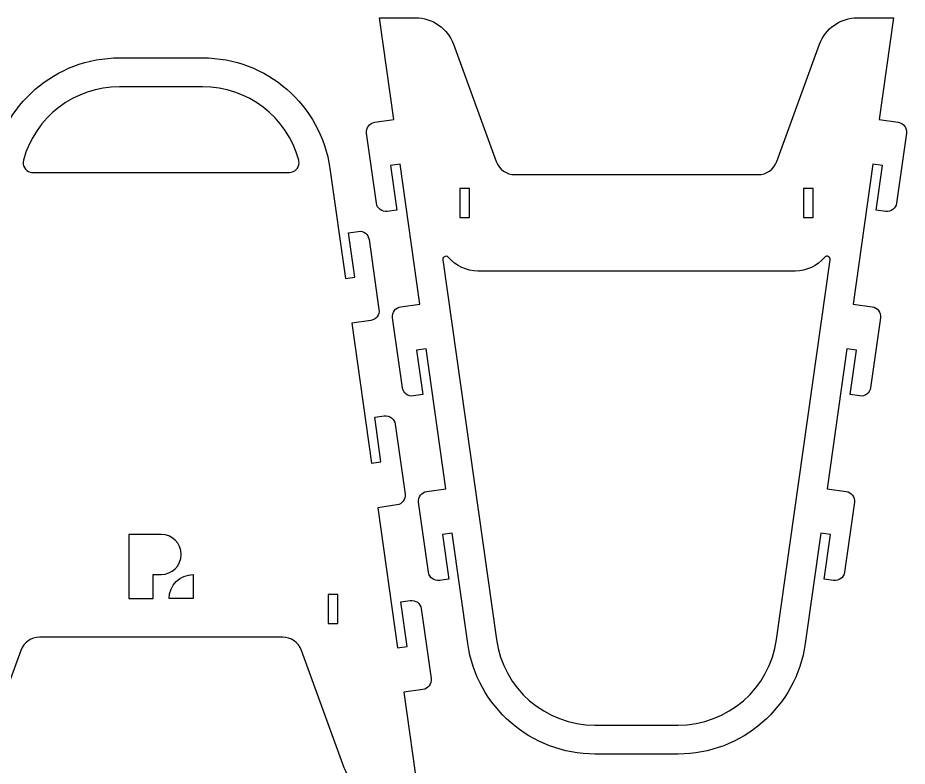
# Model space of a CAD drawing. Header units: inches. Extents: x 59 to 594, y -35 to 361.
# Drawn here: x 316.8 to 593.6, y 128.3 to 361.2 of the extents above; entities that cross this region are included whole.
import ezdxf

# ---------------------------------------------------------------- set-up
doc = ezdxf.new("R2010")
doc.units = ezdxf.units.IN
doc.header["$MEASUREMENT"] = 0
doc.layers.add('CUT', color=7, linetype='Continuous')
doc.layers.add('SCAN', color=7, linetype='Continuous')

# ---------------------------------------------------------------- blocks, each defined once
blk = doc.blocks.new('block 2')
at = {"layer": 'CUT', "color": 160, "lineweight": 25, "true_color": 0x0031ff}
blk.add_open_spline([(404.35, 316.07), (404.35, 314.41), (403, 313.07), (401.35, 313.07), (401.35, 313.07), (321.45, 313.07), (321.45, 313.07), (321.19, 313.07), (320.92, 313.1), (320.67, 313.17), (319.07, 313.6), (318.12, 315.25), (318.56, 316.85), (322.22, 330.36), (334.48, 339.74), (348.48, 339.74), (348.48, 339.74), (374.32, 339.74), (374.32, 339.74), (388.32, 339.74), (400.58, 330.36), (404.24, 316.85), (404.31, 316.6), (404.35, 316.33), (404.35, 316.07)], degree=3, knots=[0, 0, 0, 0, 1, 1, 1, 2, 2, 2, 3, 3, 3, 4, 4, 4, 5, 5, 5, 6, 6, 6, 7, 7, 7, 8, 8, 8, 8], dxfattribs=at)
blk = doc.blocks.new('block 3')
at = {"layer": 'CUT', "color": 160, "lineweight": 25, "true_color": 0x0031ff}
blk.add_lwpolyline([(416.4, 181.74), (413.4, 181.74), (413.4, 172.71), (416.4, 172.71), (416.4, 181.74)], dxfattribs=at)
blk = doc.blocks.new('block 5')
at = {"layer": 'CUT', "color": 160, "lineweight": 25, "true_color": 0x0031ff}
blk.add_open_spline([(413.93, 314.32), (411.15, 334.06), (394.26, 348.74), (374.32, 348.74), (374.32, 348.74), (348.48, 348.74), (348.48, 348.74), (328.54, 348.74), (311.65, 334.06), (308.87, 314.32), (308.87, 314.32), (304.03, 280.02), (304.03, 280.02), (304.03, 280.02), (301.06, 280.44), (301.06, 280.44), (301.06, 280.44), (303.02, 294.3), (303.02, 294.3), (303.02, 294.3), (300.05, 294.72), (300.05, 294.72), (298.4, 294.96), (296.89, 293.81), (296.66, 292.17), (296.66, 292.17), (293.58, 270.39), (293.58, 270.39), (293.35, 268.75), (294.49, 267.23), (296.13, 267), (296.13, 267), (302.07, 266.16), (302.07, 266.16), (302.07, 266.16), (295.93, 222.59), (295.93, 222.59), (295.93, 222.59), (292.96, 223.01), (292.96, 223.01), (292.96, 223.01), (294.91, 236.87), (294.91, 236.87), (294.91, 236.87), (291.94, 237.29), (291.94, 237.29), (290.3, 237.52), (288.78, 236.38), (288.55, 234.74), (288.55, 234.74), (285.48, 212.96), (285.48, 212.96), (285.25, 211.32), (286.39, 209.8), (288.03, 209.57), (288.03, 209.57), (293.97, 208.73), (293.97, 208.73), (293.97, 208.73), (287.83, 165.16), (287.83, 165.16), (287.83, 165.16), (284.86, 165.58), (284.86, 165.58), (284.86, 165.58), (286.81, 179.44), (286.81, 179.44), (286.81, 179.44), (283.84, 179.86), (283.84, 179.86), (282.2, 180.09), (280.68, 178.95), (280.45, 177.31), (280.45, 177.31), (277.38, 155.53), (277.38, 155.53), (277.15, 153.88), (278.29, 152.37), (279.93, 152.14), (279.93, 152.14), (285.87, 151.3), (285.87, 151.3), (285.87, 151.3), (281.4, 119.61), (281.4, 119.61), (281.4, 119.61), (292.66, 119.61), (292.66, 119.61), (297.91, 119.61), (302.6, 122.89), (304.4, 127.82), (304.4, 127.82), (317.73, 164.32), (317.73, 164.32), (318.64, 166.78), (320.98, 168.42), (323.61, 168.42), (323.61, 168.42), (399.19, 168.42), (399.19, 168.42), (401.82, 168.42), (404.16, 166.78), (405.07, 164.32), (405.07, 164.32), (418.4, 127.82), (418.4, 127.82), (420.2, 122.89), (424.89, 119.61), (430.14, 119.61), (430.14, 119.61), (441.4, 119.61), (441.4, 119.61), (441.4, 119.61), (436.93, 151.3), (436.93, 151.3), (436.93, 151.3), (442.87, 152.14), (442.87, 152.14), (444.51, 152.37), (445.65, 153.88), (445.42, 155.53), (445.42, 155.53), (442.35, 177.31), (442.35, 177.31), (442.12, 178.95), (440.6, 180.09), (438.96, 179.86), (438.96, 179.86), (435.99, 179.44), (435.99, 179.44), (435.99, 179.44), (437.94, 165.58), (437.94, 165.58), (437.94, 165.58), (434.97, 165.16), (434.97, 165.16), (434.97, 165.16), (428.83, 208.73), (428.83, 208.73), (428.83, 208.73), (434.77, 209.57), (434.77, 209.57), (436.41, 209.8), (437.55, 211.32), (437.32, 212.96), (437.32, 212.96), (434.25, 234.74), (434.25, 234.74), (434.02, 236.38), (432.5, 237.52), (430.86, 237.29), (430.86, 237.29), (427.89, 236.87), (427.89, 236.87), (427.89, 236.87), (429.84, 223.01), (429.84, 223.01), (429.84, 223.01), (426.87, 222.59), (426.87, 222.59), (426.87, 222.59), (420.73, 266.16), (420.73, 266.16), (420.73, 266.16), (426.67, 267), (426.67, 267), (428.31, 267.23), (429.45, 268.75), (429.22, 270.39), (429.22, 270.39), (426.14, 292.17), (426.14, 292.17), (425.91, 293.81), (424.4, 294.96), (422.76, 294.72), (422.76, 294.72), (419.78, 294.3), (419.78, 294.3), (419.78, 294.3), (421.74, 280.44), (421.74, 280.44), (421.74, 280.44), (418.77, 280.02), (418.77, 280.02), (418.77, 280.02), (413.93, 314.32), (413.93, 314.32)], degree=3, knots=[0, 0, 0, 0, 1, 1, 1, 2, 2, 2, 3, 3, 3, 4, 4, 4, 5, 5, 5, 6, 6, 6, 7, 7, 7, 8, 8, 8, 9, 9, 9, 10, 10, 10, 11, 11, 11, 12, 12, 12, 13, 13, 13, 14, 14, 14, 15, 15, 15, 16, 16, 16, 17, 17, 17, 18, 18, 18, 19, 19, 19, 20, 20, 20, 21, 21, 21, 22, 22, 22, 23, 23, 23, 24, 24, 24, 25, 25, 25, 26, 26, 26, 27, 27, 27, 28, 28, 28, 29, 29, 29, 30, 30, 30, 31, 31, 31, 32, 32, 32, 33, 33, 33, 34, 34, 34, 35, 35, 35, 36, 36, 36, 37, 37, 37, 38, 38, 38, 39, 39, 39, 40, 40, 40, 41, 41, 41, 42, 42, 42, 43, 43, 43, 44, 44, 44, 45, 45, 45, 46, 46, 46, 47, 47, 47, 48, 48, 48, 49, 49, 49, 50, 50, 50, 51, 51, 51, 52, 52, 52, 53, 53, 53, 54, 54, 54, 55, 55, 55, 56, 56, 56, 57, 57, 57, 58, 58, 58, 59, 59, 59, 60, 60, 60, 61, 61, 61, 62, 62, 62, 62], dxfattribs=at)
blk = doc.blocks.new('block 6')
at = {"layer": 'CUT', "color": 160, "lineweight": 25, "true_color": 0x0031ff}
blk.add_open_spline([(449.08, 285.84), (449.03, 286.18), (449.16, 286.52), (449.43, 286.74), (449.85, 287.1), (450.48, 287.05), (450.84, 286.63), (453.12, 283.93), (456.47, 282.38), (460, 282.38), (460, 282.38), (558.73, 282.38), (558.73, 282.38), (562.26, 282.38), (565.61, 283.93), (567.89, 286.63), (568.11, 286.89), (568.45, 287.02), (568.79, 286.97), (569.34, 286.89), (569.72, 286.39), (569.64, 285.84), (569.64, 285.84), (552.98, 167.73), (552.98, 167.73), (550.82, 152.44), (537.73, 141.06), (522.29, 141.06), (522.29, 141.06), (496.44, 141.06), (496.44, 141.06), (480.99, 141.06), (467.9, 152.44), (465.74, 167.73), (465.74, 167.73), (449.08, 285.84), (449.08, 285.84)], degree=3, knots=[0, 0, 0, 0, 1, 1, 1, 2, 2, 2, 3, 3, 3, 4, 4, 4, 5, 5, 5, 6, 6, 6, 7, 7, 7, 8, 8, 8, 9, 9, 9, 10, 10, 10, 11, 11, 11, 12, 12, 12, 12], dxfattribs=at)
blk = doc.blocks.new('block 7')
at = {"layer": 'CUT', "color": 160, "lineweight": 25, "true_color": 0x0031ff}
blk.add_lwpolyline([(564.36, 308.09), (561.36, 308.09), (561.36, 299.06), (564.36, 299.06), (564.36, 308.09)], dxfattribs=at)
blk = doc.blocks.new('block 8')
at = {"layer": 'CUT', "color": 160, "lineweight": 25, "true_color": 0x0031ff}
blk.add_lwpolyline([(457.36, 308.09), (454.36, 308.09), (454.36, 299.06), (457.36, 299.06), (457.36, 308.09)], dxfattribs=at)
blk = doc.blocks.new('block 9')
at = {"layer": 'CUT', "color": 160, "lineweight": 25, "true_color": 0x0031ff}
blk.add_open_spline([(522.29, 132.06), (542.22, 132.06), (559.11, 146.74), (561.89, 166.48), (561.89, 166.48), (566.73, 200.78), (566.73, 200.78), (566.73, 200.78), (569.7, 200.36), (569.7, 200.36), (569.7, 200.36), (567.75, 186.5), (567.75, 186.5), (567.75, 186.5), (570.72, 186.08), (570.72, 186.08), (572.36, 185.85), (573.88, 186.99), (574.11, 188.63), (574.11, 188.63), (577.18, 210.41), (577.18, 210.41), (577.41, 212.05), (576.27, 213.57), (574.63, 213.8), (574.63, 213.8), (568.69, 214.64), (568.69, 214.64), (568.69, 214.64), (574.83, 258.21), (574.83, 258.21), (574.83, 258.21), (577.81, 257.79), (577.81, 257.79), (577.81, 257.79), (575.85, 243.93), (575.85, 243.93), (575.85, 243.93), (578.82, 243.51), (578.82, 243.51), (580.46, 243.28), (581.98, 244.42), (582.21, 246.06), (582.21, 246.06), (585.28, 267.84), (585.28, 267.84), (585.51, 269.48), (584.37, 271), (582.73, 271.23), (582.73, 271.23), (576.79, 272.07), (576.79, 272.07), (576.79, 272.07), (582.94, 315.64), (582.94, 315.64), (582.94, 315.64), (585.91, 315.22), (585.91, 315.22), (585.91, 315.22), (583.95, 301.36), (583.95, 301.36), (583.95, 301.36), (586.92, 300.94), (586.92, 300.94), (588.56, 300.71), (590.08, 301.85), (590.31, 303.49), (590.31, 303.49), (593.39, 325.28), (593.39, 325.28), (593.62, 326.92), (592.47, 328.43), (590.83, 328.67), (590.83, 328.67), (584.89, 329.5), (584.89, 329.5), (584.89, 329.5), (589.36, 361.19), (589.36, 361.19), (589.36, 361.19), (578.1, 361.19), (578.1, 361.19), (572.85, 361.19), (568.16, 357.91), (566.36, 352.98), (566.36, 352.98), (553.03, 316.48), (553.03, 316.48), (552.13, 314.02), (549.78, 312.38), (547.16, 312.38), (547.16, 312.38), (471.57, 312.38), (471.57, 312.38), (468.94, 312.38), (466.6, 314.02), (465.7, 316.48), (465.7, 316.48), (452.36, 352.98), (452.36, 352.98), (450.56, 357.91), (445.87, 361.19), (440.62, 361.19), (440.62, 361.19), (429.36, 361.19), (429.36, 361.19), (429.36, 361.19), (433.83, 329.5), (433.83, 329.5), (433.83, 329.5), (427.89, 328.67), (427.89, 328.67), (426.25, 328.43), (425.11, 326.92), (425.34, 325.28), (425.34, 325.28), (428.41, 303.49), (428.41, 303.49), (428.64, 301.85), (430.16, 300.71), (431.8, 300.94), (431.8, 300.94), (434.77, 301.36), (434.77, 301.36), (434.77, 301.36), (432.82, 315.22), (432.82, 315.22), (432.82, 315.22), (435.79, 315.64), (435.79, 315.64), (435.79, 315.64), (441.94, 272.07), (441.94, 272.07), (441.94, 272.07), (435.99, 271.23), (435.99, 271.23), (434.35, 271), (433.21, 269.48), (433.44, 267.84), (433.44, 267.84), (436.52, 246.06), (436.52, 246.06), (436.75, 244.42), (438.26, 243.28), (439.91, 243.51), (439.91, 243.51), (442.88, 243.93), (442.88, 243.93), (442.88, 243.93), (440.92, 257.79), (440.92, 257.79), (440.92, 257.79), (443.89, 258.21), (443.89, 258.21), (443.89, 258.21), (450.04, 214.64), (450.04, 214.64), (450.04, 214.64), (444.1, 213.8), (444.1, 213.8), (442.46, 213.57), (441.31, 212.05), (441.54, 210.41), (441.54, 210.41), (444.62, 188.63), (444.62, 188.63), (444.85, 186.99), (446.37, 185.85), (448.01, 186.08), (448.01, 186.08), (450.98, 186.5), (450.98, 186.5), (450.98, 186.5), (449.02, 200.36), (449.02, 200.36), (449.02, 200.36), (451.99, 200.78), (451.99, 200.78), (451.99, 200.78), (456.83, 166.48), (456.83, 166.48), (459.62, 146.74), (476.51, 132.06), (496.44, 132.06), (496.44, 132.06), (522.29, 132.06), (522.29, 132.06)], degree=3, knots=[0, 0, 0, 0, 1, 1, 1, 2, 2, 2, 3, 3, 3, 4, 4, 4, 5, 5, 5, 6, 6, 6, 7, 7, 7, 8, 8, 8, 9, 9, 9, 10, 10, 10, 11, 11, 11, 12, 12, 12, 13, 13, 13, 14, 14, 14, 15, 15, 15, 16, 16, 16, 17, 17, 17, 18, 18, 18, 19, 19, 19, 20, 20, 20, 21, 21, 21, 22, 22, 22, 23, 23, 23, 24, 24, 24, 25, 25, 25, 26, 26, 26, 27, 27, 27, 28, 28, 28, 29, 29, 29, 30, 30, 30, 31, 31, 31, 32, 32, 32, 33, 33, 33, 34, 34, 34, 35, 35, 35, 36, 36, 36, 37, 37, 37, 38, 38, 38, 39, 39, 39, 40, 40, 40, 41, 41, 41, 42, 42, 42, 43, 43, 43, 44, 44, 44, 45, 45, 45, 46, 46, 46, 47, 47, 47, 48, 48, 48, 49, 49, 49, 50, 50, 50, 51, 51, 51, 52, 52, 52, 53, 53, 53, 54, 54, 54, 55, 55, 55, 56, 56, 56, 57, 57, 57, 58, 58, 58, 59, 59, 59, 60, 60, 60, 61, 61, 61, 62, 62, 62, 62], dxfattribs=at)
blk = doc.blocks.new('block 99')
at = {"layer": 'SCAN', "color": 1, "lineweight": 25, "true_color": 0xff0000}
blk.add_open_spline([(351.4, 180.42), (351.4, 180.42), (351.4, 200.42), (351.4, 200.42), (351.4, 200.42), (361.4, 200.42), (361.4, 200.42), (364.85, 200.42), (367.65, 197.63), (367.65, 194.17), (367.65, 190.72), (364.85, 187.92), (361.4, 187.92), (361.4, 187.92), (358.9, 187.92), (358.9, 187.92), (358.9, 187.92), (358.9, 180.42), (358.9, 180.42), (358.9, 180.42), (351.4, 180.42), (351.4, 180.42)], degree=3, knots=[0, 0, 0, 0, 1, 1, 1, 2, 2, 2, 3, 3, 3, 4, 4, 4, 5, 5, 5, 6, 6, 6, 7, 7, 7, 7], dxfattribs=at)
blk = doc.blocks.new('block 100')
at = {"layer": 'SCAN', "color": 1, "lineweight": 25, "true_color": 0xff0000}
blk.add_open_spline([(363.9, 180.44), (363.9, 180.44), (371.4, 180.42), (371.4, 180.42), (371.4, 180.42), (371.4, 187.92), (371.4, 187.92), (367.26, 187.92), (363.91, 184.57), (363.9, 180.44)], degree=3, knots=[0, 0, 0, 0, 1, 1, 1, 2, 2, 2, 3, 3, 3, 3], dxfattribs=at)

msp = doc.modelspace()

# ---------------------------------------------------------------- block references
at = {"layer": 'CUT'}
for name in ['block 9', 'block 5', 'block 2', 'block 8', 'block 7', 'block 6', 'block 3']:
    msp.add_blockref(name, (0, 0), dxfattribs=at)
at = {"layer": 'SCAN'}
for name in ['block 99', 'block 100']:
    msp.add_blockref(name, (0, 0), dxfattribs=at)

doc.saveas('drawing.dxf')
